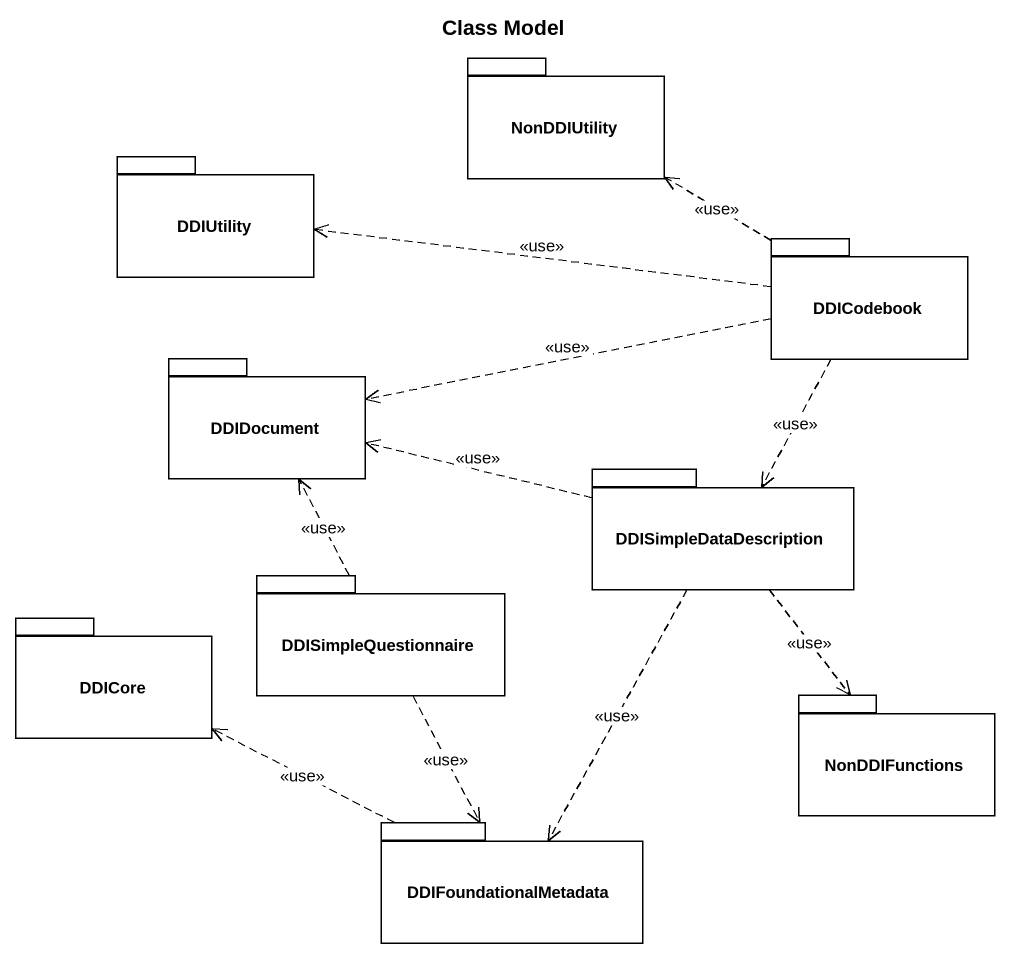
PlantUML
@startuml
title Class Model
package NonDDIUtility {
}
package DDIUtility {
}
package DDICodebook {
}
package DDIDocument {
}
package DDISimpleDataDescription {
}
package DDISimpleQuestionnaire {
}
package DDICore {
}
package NonDDIFunctions {
}
package DDIFoundationalMetadata {
}
DDICodebook .left.> NonDDIUtility : <<use>>
DDICodebook .left.> DDIUtility : <<use>>
DDICodebook .left.> DDIDocument : <<use>>
DDICodebook ..> DDISimpleDataDescription : <<use>>
DDISimpleDataDescription .left.> DDIDocument : <<use>>
DDISimpleDataDescription ..> NonDDIFunctions : <<use>>
DDISimpleDataDescription ..> DDIFoundationalMetadata : <<use>>
DDISimpleQuestionnaire .up.> DDIDocument : <<use>>
DDISimpleQuestionnaire ..> DDIFoundationalMetadata : <<use>>
DDIFoundationalMetadata .left.> DDICore : <<use>>
@enduml
